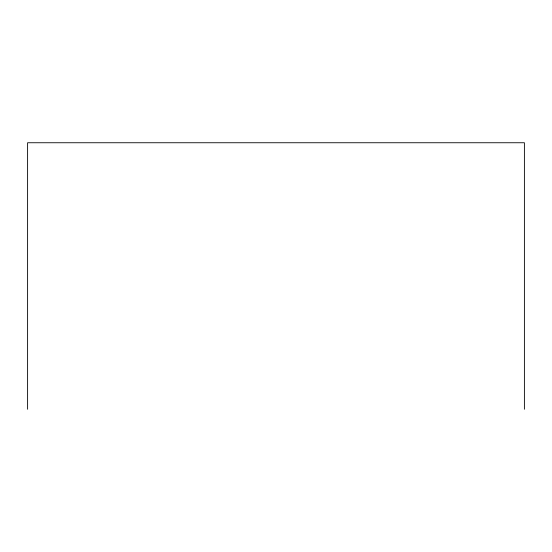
<?xml version="1.0" encoding="UTF-8"?>
<svg xmlns="http://www.w3.org/2000/svg" width="552" height="552" viewBox="0 0 552 552"><rect width="100%" height="100%" fill="white"/><g stroke="black" fill="none" stroke-linecap="round" stroke-linejoin="round"><path stroke-width="0.83" d="M524.4 409.253L524.4 142.747L27.6 142.747L27.6 409.253"/></g></svg>
